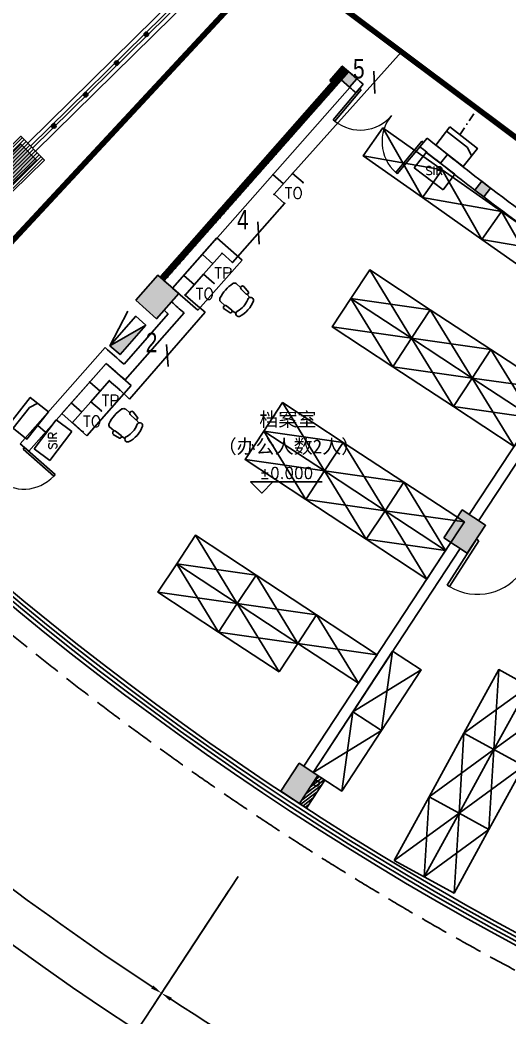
# Model space of a CAD drawing. Extents: x 13680 to 1640314, y -473492 to 65390.
# Drawn here: x 1316287 to 1325058, y -351461 to -333585 of the extents above; entities that cross this region are included whole.
import ezdxf
from ezdxf.enums import TextEntityAlignment as Align

# ---------------------------------------------------------------- set-up
doc = ezdxf.new("R2010")
doc.units = 0
doc.header["$LTSCALE"] = 1000
doc.header["$MEASUREMENT"] = 0
doc.linetypes.add('DASH', pattern=[0.35, 0.25, -0.1])
doc.linetypes.add('DASHDOT', pattern=[1, 0.5, -0.25, 0, -0.25])
for name, color, linetype in [('0-桥架', 120, 'Continuous'), ('AXIS', 1, 'Continuous'), ('COLUMN', 255, 'Continuous'), ('DIM-照明', 3, 'Continuous'), ('door', 2, 'Continuous'), ('EQUIP-通讯', 6, 'Continuous'), ('HATCH', 8, 'Continuous'), ('LINE', 123, 'Continuous'), ('PUB_HATCH', 8, 'Continuous'), ('S-提资20140812', 6, 'Continuous'), ('S-消防器材提资', 2, 'Continuous'), ('TEL_TEXT', 7, 'Continuous'), ('VPIPE-雨水', 4, 'DASH'), ('WALL', 255, 'Continuous'), ('WINDOW', 2, 'Continuous'), ('WIRE-照明', 120, 'Continuous'), ('室外建筑', 8, 'Continuous'), ('装修家具', 8, 'Continuous'), ('装修家具2', 8, 'Continuous')]:
    doc.layers.add(name, color=color, linetype=linetype)
doc.layers.add('04071 FF-TXT', color=3, linetype='Continuous', lineweight=25)
doc.styles.add('_TCH_DIM_T3', font='SIMPLEX', dxfattribs={"width": 0.705882, "bigfont": 'GBCBIG'})
doc.styles.add('_TEL_DIM', font='SIMPLEX', dxfattribs={"width": 0.8, "height": 3.5, "bigfont": 'HZTXT'})
doc.styles.add('IN-C', font='')
doc.styles.add('IN-E', font='simplex.shx')
doc.styles.get("Standard").update_dxf_attribs({"font": 'haiwenrs.shx', "bigfont": 'hztxt.shx'})
doc.styles.get('IN-C').set_extended_font_data('SimSun')
doc.dimstyles.new('_TCH_ARROW&&100', dxfattribs={"dimtxt": 297.5, "dimasz": 200, "dimexe": 250, "dimexo": 300, "dimgap": 126.25, "dimtad": 1, "dimdec": 0, "dimzin": 0, "dimdsep": 46, "dimtxsty": '_TCH_DIM_T3', "dimcen": 0.09, "dimclrt": 7, "dimazin": 2, "dimtfac": 1, "dimtdec": 0, "dimtix": 1, "dimtmove": 2, "dimatfit": 3, "dimfxl": 1, "dimtolj": 1, "dimtzin": 0, "dimarcsym": 0})

# ---------------------------------------------------------------- blocks, each defined once
blk = doc.blocks.new('xfx-gz')
at = {"layer": 'S-消防器材提资'}
blk.add_hatch(color=8, dxfattribs=at).paths.add_polyline_path([(0, 240), (0, 0), (700, 0)])
at = {"layer": 'S-消防器材提资', "color": 8}
for p, q in [((678, 408), (0, 240)), ((0, 240), (700, 0))]:
    blk.add_line(p, q, dxfattribs=at)
blk.add_lwpolyline([(700, 0), (700, 240), (0, 240), (0, 0)], close=True, dxfattribs=at)
blk = doc.blocks.new('yg')
at = {"layer": 'VPIPE-雨水', "linetype": 'Continuous'}
blk.add_circle((411800, 253668), 50, dxfattribs=at)
blk = doc.blocks.new('*D109')
at = {"layer": 'AXIS', "color": 0, "lineweight": -2, "transparency": 16777216}
for p, q in [((1303261, -332154), (1301193, -333467)), ((1305531, -335465), (1303560, -336921))]:
    blk.add_line(p, q, dxfattribs=at)
blk.add_arc((1351219, -301719), 59000, 212.59422, 216.25576, dxfattribs=at)
at = {"layer": 'AXIS', "color": 0, "transparency": 16777216}
for points in [[(1301483, -333520), (1301539, -333484), (1301404, -333333)], [(1303669, -336592), (1303616, -336631), (1303761, -336773)]]:
    blk.add_solid(points, dxfattribs=at)
at = {"layer": 'Defpoints', "color": 0, "transparency": 16777216}
for p in [(1351219, -301719), (1303515, -331994), (1302162, -334498), (1305772, -335287)]:
    blk.add_point(p, dxfattribs=at)
at = {"layer": 'AXIS', "color": 7, "transparency": 16777216, "insert": (1302779, -334918), "char_height": 297.5, "attachment_point": 5, "rotation": 304.425, "style": '_TCH_DIM_T3'}
blk.add_mtext('\\A1;4.05°', dxfattribs=at)
blk = doc.blocks.new('*D110')
at = {"layer": 'AXIS', "color": 0, "lineweight": -2, "transparency": 16777216}
for p, q in [((1305531, -335465), (1303560, -336921)), ((1308029, -338609), (1306166, -340200))]:
    blk.add_line(p, q, dxfattribs=at)
blk.add_arc((1351219, -301719), 59000, 216.6442, 220.30694, dxfattribs=at)
at = {"layer": 'AXIS', "color": 0, "transparency": 16777216}
for points in [[(1303853, -336953), (1303907, -336913), (1303761, -336773)], [(1306252, -339864), (1306201, -339907), (1306356, -340038)]]:
    blk.add_solid(points, dxfattribs=at)
at = {"layer": 'Defpoints', "color": 0, "transparency": 16777216}
for p in [(1351219, -301719), (1305772, -335287), (1304600, -337881), (1308257, -338414)]:
    blk.add_point(p, dxfattribs=at)
at = {"layer": 'AXIS', "color": 7, "transparency": 16777216, "insert": (1305245, -338257), "char_height": 297.5, "attachment_point": 5, "rotation": 308.4756, "style": '_TCH_DIM_T3'}
blk.add_mtext('\\A1;4.05°', dxfattribs=at)
blk = doc.blocks.new('*D111')
at = {"layer": 'AXIS', "color": 0, "lineweight": -2, "transparency": 16777216}
for p, q in [((1308029, -338609), (1306166, -340200)), ((1310741, -341566), (1308995, -343285))]:
    blk.add_line(p, q, dxfattribs=at)
blk.add_arc((1351219, -301719), 59000, 220.69539, 224.35579, dxfattribs=at)
at = {"layer": 'AXIS', "color": 0, "transparency": 16777216}
for points in [[(1306461, -340211), (1306511, -340168), (1306356, -340038)], [(1309057, -342944), (1309010, -342990), (1309174, -343110)]]:
    blk.add_solid(points, dxfattribs=at)
at = {"layer": 'Defpoints', "color": 0, "transparency": 16777216}
for p in [(1351219, -301719), (1308257, -338414), (1307271, -341084), (1310955, -341356)]:
    blk.add_point(p, dxfattribs=at)
at = {"layer": 'AXIS', "color": 7, "transparency": 16777216, "insert": (1307940, -341413), "char_height": 297.5, "attachment_point": 5, "rotation": 312.5256, "style": '_TCH_DIM_T3'}
blk.add_mtext('\\A1;4.05°', dxfattribs=at)
blk = doc.blocks.new('*D112')
at = {"layer": 'AXIS', "color": 0, "lineweight": -2, "transparency": 16777216}
for p, q in [((1310741, -341566), (1308995, -343285)), ((1313657, -344326), (1312036, -346164))]:
    blk.add_line(p, q, dxfattribs=at)
blk.add_arc((1351219, -301719), 59000, 224.74423, 228.40578, dxfattribs=at)
at = {"layer": 'AXIS', "color": 0, "transparency": 16777216}
for points in [[(1309290, -343275), (1309338, -343229), (1309174, -343110)], [(1312074, -345818), (1312030, -345868), (1312202, -345976)]]:
    blk.add_solid(points, dxfattribs=at)
at = {"layer": 'Defpoints', "color": 0, "transparency": 16777216}
for p in [(1351219, -301719), (1310955, -341356), (1310160, -344089), (1313855, -344101)]:
    blk.add_point(p, dxfattribs=at)
at = {"layer": 'AXIS', "color": 7, "transparency": 16777216, "insert": (1310851, -344370), "char_height": 297.5, "attachment_point": 5, "rotation": 316.575, "style": '_TCH_DIM_T3'}
blk.add_mtext('\\A1;4.05°', dxfattribs=at)
blk = doc.blocks.new('*D113')
at = {"layer": 'AXIS', "color": 0, "lineweight": -2, "transparency": 16777216}
for p, q in [((1313657, -344326), (1312036, -346164)), ((1320035, -349193), (1318690, -351241))]:
    blk.add_line(p, q, dxfattribs=at)
blk.add_arc((1351219, -301719), 59000, 228.79422, 236.50578, dxfattribs=at)
at = {"layer": 'AXIS', "color": 0, "transparency": 16777216}
for points in [[(1312330, -346133), (1312374, -346083), (1312202, -345976)], [(1318678, -350894), (1318641, -350950), (1318827, -351032)]]:
    blk.add_solid(points, dxfattribs=at)
at = {"layer": 'Defpoints', "color": 0, "transparency": 16777216}
for p in [(1351219, -301719), (1313855, -344101), (1314330, -347765), (1320199, -348943)]:
    blk.add_point(p, dxfattribs=at)
at = {"layer": 'AXIS', "color": 7, "transparency": 16777216, "insert": (1315592, -348403), "char_height": 297.5, "attachment_point": 5, "rotation": 322.65, "style": '_TCH_DIM_T3'}
blk.add_mtext('\\A1;8.1°', dxfattribs=at)
blk = doc.blocks.new('*D114')
at = {"layer": 'AXIS', "color": 0, "lineweight": -2, "transparency": 16777216}
for p, q in [((1320035, -349193), (1318690, -351241)), ((1327035, -353114), (1325992, -355330))]:
    blk.add_line(p, q, dxfattribs=at)
blk.add_arc((1351219, -301719), 59000, 236.89422, 244.60578, dxfattribs=at)
at = {"layer": 'AXIS', "color": 0, "transparency": 16777216}
for points in [[(1318976, -351169), (1319012, -351114), (1318827, -351032)], [(1325932, -354989), (1325903, -355049), (1326098, -355104)]]:
    blk.add_solid(points, dxfattribs=at)
at = {"layer": 'Defpoints', "color": 0, "transparency": 16777216}
for p in [(1351219, -301719), (1320199, -348943), (1321186, -352503), (1327163, -352842)]:
    blk.add_point(p, dxfattribs=at)
at = {"layer": 'AXIS', "color": 7, "transparency": 16777216, "insert": (1322525, -352957), "char_height": 297.5, "attachment_point": 5, "rotation": 330.75, "style": '_TCH_DIM_T3'}
blk.add_mtext('\\A1;8.1°', dxfattribs=at)
blk = doc.blocks.new('*D118')
at = {"layer": 'AXIS', "color": 0, "lineweight": -2, "transparency": 16777216}
for p, q in [((1294419, -301719), (1291169, -301719)), ((1342334, -357820), (1341825, -361030))]:
    blk.add_line(p, q, dxfattribs=at)
blk.add_arc((1351219, -301719), 59800, 180.19165, 260.80826, dxfattribs=at)
at = {"layer": 'AXIS', "color": 0, "transparency": 16777216}
for points in [[(1291386, -301920), (1291453, -301919), (1291419, -301719)], [(1341672, -360719), (1341662, -360784), (1341864, -360783)]]:
    blk.add_solid(points, dxfattribs=at)
at = {"layer": 'Defpoints', "color": 0, "transparency": 16777216}
for p in [(1294719, -301719), (1351219, -301719), (1297937, -328868), (1342381, -357524)]:
    blk.add_point(p, dxfattribs=at)
at = {"layer": 'AXIS', "color": 7, "transparency": 16777216, "insert": (1305956, -340378), "char_height": 297.5, "attachment_point": 5, "rotation": 310.5, "style": '_TCH_DIM_T3'}
blk.add_mtext('\\A1;81°', dxfattribs=at)
blk = doc.blocks.new('$DorLib2D$00000002')
for p, q in [((-0.5, 0), (-0.5, 0.4875)), ((-0.475, 0.4875), (-0.5, 0.4875)), ((-0.475, 0), (-0.475, 0.4875)), ((0.475, 0), (0.475, 0.4875)), ((0.475, 0.4875), (0.5, 0.4875)), ((0.5, 0), (0.5, 0.4875)), ((-0.5, 0), (-0.475, 0)), ((0.5, 0), (0.475, 0))]:
    blk.add_line(p, q)
at = {"lineweight": 13}
for centre, start, end in [((-0.4875, 0), 0, 88.53072), ((0.4875, 0), 91.46928, 180)]:
    blk.add_arc(centre, 0.4875, start, end, dxfattribs=at)
blk = doc.blocks.new('$DorLib2D$00000001')
for p, q in [((0.45, 0.975), (0.5, 0.975)), ((0.45, 0), (0.45, 0.975)), ((0.5, 0), (0.5, 0.975)), ((0.5, 0), (0.45, 0))]:
    blk.add_line(p, q)
at = {"lineweight": 13}
blk.add_arc((0.475, 0), 0.975, 91.4693, 180, dxfattribs=at)
blk = doc.blocks.new('_FZH')
blk.add_lwpolyline([(-0.5, -0.5), (0.5, -0.5), (0.5, 0.5), (-0.5, 0.5)], close=True)
at = {"layer": 'PUB_HATCH'}
blk.add_solid([(-0.5, -0.5), (0.5, -0.5), (-0.5, 0.5), (0.5, 0.5)], dxfattribs=at)
blk = doc.blocks.new('A$C33DA04C7')
at = {"layer": 'WALL'}
h = blk.add_hatch(dxfattribs=at)
h.set_pattern_fill('ANSI31', color=8, scale=15, angle=147.6)
h.set_pattern_definition([(192.6, (-43846.71, -43914.7), (5.194536, -23.239018), [])])
h.paths.add_polyline_path([(4280, 100), (2405, 100), (2405, 80), (2255, 80), (2255, 100), (380, 100), (380, 50), (330, 50), (330, 100), (0, 100), (0, 0), (4660, 0), (4660, 100), (4330, 100), (4330, 50), (4280, 50)])
at = {"layer": 'WALL', "color": 2}
blk.add_lwpolyline([(4660, 0), (0, 0), (0, 100), (4660, 100)], close=True, dxfattribs=at)
for points in [[(380, 50), (380, 100), (330, 100), (330, 50), (380, 50)], [(2405, 80), (2405, 100), (2255, 100), (2255, 80), (2405, 80)], [(4330, 50), (4330, 100), (4280, 100), (4280, 50), (4330, 50)]]:
    blk.add_lwpolyline(points, dxfattribs=at)
at = {"layer": 'WALL', "color": 1}
for centre in [(355, 75), (4305, 75)]:
    blk.add_circle(centre, 15, dxfattribs=at)
blk = doc.blocks.new('A$C3F8F24B0')
at = {"layer": 'WALL'}
h = blk.add_hatch(dxfattribs=at)
h.set_pattern_fill('ANSI31', color=8, scale=15)
h.set_pattern_definition([(45, (-136182.277, -35183.407), (-16.8379802, 16.8379802), [])])
h.paths.add_polyline_path([(0, 127), (80, 0), (368, 182), (287, 309)])
at = {"layer": 'WALL', "color": 2}
blk.add_lwpolyline([(0, 127), (80, 0), (368, 182), (287, 309), (0, 127)], dxfattribs=at)
blk = doc.blocks.new('bg')
blk.add_lwpolyline([(2, 2), (0, 0), (-2, 2), (10.82, 2)])
at = {"color": 7, "style": 'IN-E'}
blk.add_attdef('LEVEL', (2, 2.61), '', height=2, dxfattribs=at)
blk = doc.blocks.new('A$C44F7551D')
at = {"layer": '装修家具', "color": 8}
for p, q in [((0, 400), (850, 0)), ((850, 400), (0, 0))]:
    blk.add_line(p, q, dxfattribs=at)
blk.add_lwpolyline([(0, 400), (0, 0), (850, 0), (850, 400)], close=True, dxfattribs=at)
blk = doc.blocks.new('A$C6DCB248D')
at = {"layer": '装修家具', "color": 8}
for p, q in [((50, 1272), (50, 672)), ((50, 1272), (50, 672)), ((1250, 1272), (50, 1272)), ((50, 1272), (100, 1272)), ((1250, 1272), (1250, 672)), ((1250, 672), (50, 672))]:
    blk.add_line(p, q, dxfattribs=at)
at = {"layer": '装修家具2', "color": 8}
for p, q in [((435, 471), (437, 366)), ((865, 471), (863, 366)), ((403, 207), (380, 334)), ((456, 212), (452, 341)), ((453, 202), (460, 126)), ((847, 202), (840, 126)), ((844, 212), (848, 341)), ((897, 207), (920, 334))]:
    blk.add_line(p, q, dxfattribs=at)
for centre, radius, start, end in [((650, -168), 708, 75.758, 104.242), ((417, 332), 36.8, 14.0068, 176.4868), ((503, 453), 70.3, 112.4327, 165.4917), ((797, 453), 70.3, 14.5083, 67.5673), ((883, 332), 36.8, 3.5132, 165.9932), ((429, 218), 27.9, 202.2235, 347.7173), ((871, 218), 27.9, 192.2827, 337.7765), ((488, 82), 51.9, 60.3175, 238.735), ((650, 489), 489, 247.2611, 292.7389), ((650, 497), 394, 249.7134, 290.2866), ((812, 82), 51.9, 301.265, 119.6825)]:
    blk.add_arc(centre, radius, start, end, dxfattribs=at)
blk = doc.blocks.new('$equip$00001847')
for p, q in [((-0.5, 0.499), (-0.5, 0.999)), ((0.5, 0.999), (0.5, 0.499)), ((0.5, 0.499), (-0.5, 0.499)), ((0, 0.5), (0, 0))]:
    blk.add_line(p, q)
for p in [(-0.5, 0.999), (0.5, 0.999), (-0.5, 0.499), (0.5, 0.499), (0, 0)]:
    blk.add_point(p)
at = {"color": 7, "style": '_TEL_DIM'}
blk.add_attdef('$TEXT$', text='', height=0.4, dxfattribs=at).set_placement((0, 0.999), align=Align.MIDDLE_CENTER)
at = {"color": 7, "style": '_TEL_DIM', "flags": 1}
blk.add_attdef('A', text='', height=0.00002, dxfattribs=at).set_placement((0, 0), align=Align.MIDDLE_CENTER)
blk = doc.blocks.new('$TelecSys$00000095')
blk.add_line((0.4, 0.4), (-0.4, -0.4))
at = {"width": 0.8}
blk.add_attdef('N', text='', height=1, dxfattribs=at).set_placement((-0.017, 1.056), align=Align.MIDDLE)
blk = doc.blocks.new('$equip$00001876')
at = {"color": 0, "linetype": 'Continuous'}
blk.add_lwpolyline([(-0.625, 0.415), (0.625, 0.415), (0.625, -0.415), (-0.625, -0.415)], close=True, dxfattribs=at)
blk.add_lwpolyline([(0.625, 0.075), (0.325, 0.215), (-0.625, 0.215)], dxfattribs=at)
for p in [(0, 0.415), (-0.625, 0), (0.625, 0), (0, -0.415)]:
    blk.add_point(p)
at = {"layer": 'TEL_TEXT', "style": '_TEL_DIM', "flags": 1}
blk.add_attdef('A', text='', height=0.00002, dxfattribs=at).set_placement((0, 0), align=Align.MIDDLE_CENTER)
blk = doc.blocks.new('$equip$00001889')
for p, q in [((-0.65, 0.35), (-0.65, -0.35)), ((0.65, 0.35), (-0.65, 0.35)), ((0.65, 0.35), (0.65, -0.35)), ((-0.65, -0.35), (0.65, -0.35))]:
    blk.add_line(p, q)
for p in [(-0.65, 0), (0, 0.35), (0.65, 0), (0, -0.35)]:
    blk.add_point(p)
at = {"color": 7, "style": '_TEL_DIM'}
blk.add_attdef('$TEXT$', text='', height=0.3, dxfattribs=at).set_placement((-0.02, -0.003), align=Align.MIDDLE_CENTER)
at = {"color": 7, "style": '_TEL_DIM', "flags": 1}
blk.add_attdef('A', text='', height=0.00002, dxfattribs=at).set_placement((0, 0), align=Align.MIDDLE_CENTER)

msp = doc.modelspace()

# ---------------------------------------------------------------- hatches: boundary and pattern name
at = {"layer": 'LINE'}
for points in [[(1318513.216, -333841.54, 1), (1318593.216, -333841.54, 1)], [(1317982.499, -334357.556, 1), (1318062.499, -334357.556, 1)], [(1317425.529, -334923.649, 1), (1317505.529, -334923.649, 1)], [(1316855.382, -335484.839, 1), (1316935.382, -335484.839, 1)]]:
    msp.add_hatch(color=9, dxfattribs=at).paths.add_polyline_path(points)
at = {"layer": 'WALL'}
h = msp.add_hatch(dxfattribs=at)
h.set_pattern_fill('ANSI31', color=0, scale=30)
h.set_pattern_definition([(45, (1177279.657, -359776.823), (-33.67596, 33.67596), [])])
h.paths.add_polyline_path([(1315733.944, -336231.441), (1316304.055, -335670.216), (1316724.974, -336097.799), (1316154.863, -336659.024)])
h = msp.add_hatch(dxfattribs=at)
h.set_pattern_fill('ANSI31', color=0, scale=30, angle=-7.9049879)
h.set_pattern_definition([(37.095012, (1171194.864, -336256.467), (-28.724474, 37.987435), [])])
h.paths.add_polyline_path([(1321754.867, -347211.487), (1321629.218, -347129.558), (1321301.703, -347631.849), (1321427.352, -347713.778)])

# ---------------------------------------------------------------- linework, layer by layer
at = {"layer": '0-桥架', "color": 120, "const_width": 100}
for points in [[(1314601.531, -339215.025), (1320872.484, -332468.666)], [(1320872.484, -332468.666), (1329174.298, -338679.161), (1337546.651, -342651.458)]]:
    msp.add_lwpolyline(points, dxfattribs=at)
at = {"layer": 'AXIS'}
msp.add_line((1320199.379, -348942.536), (1318003.288, -352285.766), dxfattribs=at)
msp.add_line((1320199.379, -348942.536), (1318003.288, -352285.766), dxfattribs=at)
at = {"layer": 'LINE', "color": 9}
for p, q in [((1321486.421, -330814.165), (1316426.502, -335794.601)), ((1321539.033, -330867.616), (1316479.116, -335848.049)), ((1321574.107, -330903.25), (1316514.193, -335883.681)), ((1321626.719, -330956.701), (1316566.808, -335937.129))]:
    msp.add_line(p, q, dxfattribs=at)
for centre in [(1318553.216, -333841.54), (1318022.499, -334357.556), (1317465.529, -334923.649), (1316895.382, -335484.839)]:
    msp.add_circle(centre, 40, dxfattribs=at)
at = {"layer": 'WALL', "color": 0}
for p, q in [((1322184.781, -334512.649), (1318876.16, -338261.442)), ((1319026.144, -338393.747), (1322202.48, -334794.839)), ((1322315.875, -334894.269), (1322440.131, -334736.975)), ((1323587.705, -335703.183), (1323461.095, -335858.006)), ((1318876.16, -338261.442), (1318955.801, -338331.732)), ((1318946.822, -338855.41), (1318153.23, -339755.564)), ((1319230.325, -338836.269), (1318172.165, -340036.515)), ((1324344.109, -342451.917), (1326732.358, -338816.155)), ((1324511.271, -342561.722), (1326954.422, -338842.379)), ((1317814.94, -339458.812), (1316293.857, -341184.142)), ((1316443.879, -341316.405), (1317832.7, -339741.097)), ((1316293.857, -341184.142), (1316443.879, -341316.405)), ((1321379.388, -346965.275), (1324014.696, -342953.402)), ((1324418.548, -342978.627), (1324467.423, -342901.686)), ((1321546.549, -347075.079), (1324181.857, -343063.206))]:
    msp.add_line(p, q, dxfattribs=at)
for points in [[(1315733.944, -336231.441), (1316304.055, -335670.216), (1316724.974, -336097.799), (1316154.863, -336659.024)], [(1321754.867, -347211.487), (1321629.218, -347129.558), (1321301.703, -347631.849), (1321427.352, -347713.778)]]:
    msp.add_lwpolyline(points, close=True, dxfattribs=at)
for centre, radius, start, end in [((1351220.004, -301719.42), 43800, 228.4782256, 228.922846), ((1351220.004, -301719.42), 44000, 228.7390735, 228.9354456), ((1351220.004, -301719.42), 43800, 230.8853373, 232.6496874), ((1351220.004, -301719.42), 44000, 230.8846071, 232.5192987), ((1349975.545, -303522.857), 41611.509, 232.5053175, 235.2540789), ((1349975.545, -303522.857), 41811.509, 232.6428619, 234.9868258), ((1351220.004, -301719.42), 49000, 228.8923266, 229.2431293), ((1351220.004, -301719.42), 49200, 228.8911383, 229.0075953), ((1351153.872, -301794.431), 50300, 228.4860918, 228.9986816), ((1351153.872, -301794.431), 50500, 228.713457, 229.2240257), ((1351220.004, -301719.423), 49200, 236.991136, 236.9927571)]:
    msp.add_arc(centre, radius, start, end, dxfattribs=at)
at = {"layer": 'WINDOW'}
for radius, start, end in [(55000, 179.5833214, 261.4156146), (54933, 179.6526966, 261.3462394), (40867, 179.5331502, 261.4657858), (40800, 179.4382911, 261.560645), (54867, 179.7212014, 261.2777346), (54800, 179.7909126, 261.2080234), (41000, 179.7205305, 261.2784055), (40933, 179.6262886, 261.3726474)]:
    msp.add_arc((1351220.004, -301719.42), radius, start, end, dxfattribs=at)
at = {"layer": 'WIRE-照明'}
for p, q in [((1321176.075, -336334.638), (1323131.586, -334158.675)), ((1323829.777, -336154.512), (1323954.278, -335997.989)), ((1319437.225, -338683.035), (1319608.959, -338823.282)), ((1318250.615, -340381.139), (1319608.959, -338823.282)), ((1318077.57, -340218.664), (1318250.615, -340381.139)), ((1316606.41, -340854.325), (1316744.177, -340975.783))]:
    msp.add_line(p, q, dxfattribs=at)
at = {"layer": 'WIRE-照明', "linetype": 'DASHDOT', "ltscale": 0.3}
msp.add_line((1324177.757, -335642.778), (1324488.609, -335173.849), dxfattribs=at)
at = {"layer": 'WIRE-照明', "linetype": 'Continuous'}
msp.add_line((1320098.537, -337932.924), (1321032.947, -336875.021), dxfattribs=at)
at = {"layer": '室外建筑', "linetype": 'DASH', "ltscale": 2}
for radius, start, end in [(55400, 179.1726169, 261.8263191), (40400, 178.8653855, 262.1335564)]:
    msp.add_arc((1351220.004, -301719.42), radius, start, end, dxfattribs=at)

# ---------------------------------------------------------------- block references
at = {"layer": '04071 FF-TXT', "color": 9}
ref = msp.add_blockref('bg', (1320623.429, -342067.385), dxfattribs=dict(at, xscale=100, yscale=100, zscale=100))
ref.add_attrib('LEVEL', '%%P0.000', (1320585.699, -341806.845), dxfattribs={"layer": '0', "color": 7, "height": 200, "style": 'IN-E'})
at = {"layer": 'COLUMN', "linetype": 'ByBlock'}
for p, xscale, yscale, zscale, rotation in [((1322188.413, -334649.296), 199.9999999999383, 199.9999999999383, 199.9999999999383, 318.5999999422182), ((1324586.264, -336617.379), 200.000000000052, 200.000000000052, 200.000000000052, 322.6466623970471)]:
    msp.add_blockref('_FZH', p, dxfattribs=dict(at, xscale=xscale, yscale=yscale, zscale=zscale, rotation=rotation))
at = {"layer": 'COLUMN'}
for p, xscale, yscale, zscale, rotation in [((1316229.459, -336164.62), 400.0000000001021, 599.9999999999709, 599.9999999999887, 314.5500109330056), ((1318749.591, -338549.874), 499.9999999999537, 600, 600.0000000000102, 318.5999999422646), ((1324262.983, -342757.562), 500.0000000000953, 599.9999999999709, 599.9999999999733, 326.6999999422566), ((1321298.26, -347270.922), 400.0000000000897, 599.9999999999709, 599.9999999999733, 326.6999999422658)]:
    msp.add_blockref('_FZH', p, dxfattribs=dict(at, xscale=xscale, yscale=yscale, zscale=zscale, rotation=rotation))
at = {"layer": 'DIM-照明'}
ref = msp.add_blockref('$TelecSys$00000095', (1322642.314, -334703.104), dxfattribs=dict(at, xscale=350, yscale=350, zscale=350, rotation=48.05435835037429))
ref.add_attrib('N', '5', dxfattribs={"layer": '0', "color": 7, "height": 350, "width": 0.8}).set_placement((1322363.453, -334460.693), align=Align.MIDDLE)
ref = msp.add_blockref('$TelecSys$00000095', (1320565.742, -337403.972), dxfattribs=dict(at, xscale=350, yscale=350, zscale=350, rotation=48.54689986036794))
ref.add_attrib('N', '4', dxfattribs={"layer": '0', "color": 7, "height": 350, "width": 0.8}).set_placement((1320284.807, -337163.968), align=Align.MIDDLE)
ref = msp.add_blockref('$TelecSys$00000095', (1318929.787, -339602.211), dxfattribs=dict(at, xscale=350, yscale=350, zscale=350, rotation=48.91382962508482))
ref.add_attrib('N', '2', dxfattribs={"layer": '0', "color": 7, "height": 350, "width": 0.8}).set_placement((1318647.321, -339364.01), align=Align.MIDDLE)
at = {"layer": 'door', "zscale": 200}
for name, p, xscale, yscale, rotation in [('$DorLib2D$00000002', (1322951.643, -335298.775), 1499.999999999976, 1499.999999999976, 139.9112286973705), ('$DorLib2D$00000002', (1315872.884, -341812.857), 1500.000000000015, 1500.000000000015, 228.5999999422697), ('$DorLib2D$00000001', (1324894.217, -343162.31), 999.9999999999899, 999.9999999999899, 147.5750413283081)]:
    msp.add_blockref(name, p, dxfattribs=dict(at, xscale=xscale, yscale=yscale, rotation=rotation))
at = {"layer": 'EQUIP-通讯', "xscale": 500.0000000000974, "yscale": 500.0000000000974, "zscale": 500.0000000000974}
for p, rotation in [((1324116.164, -335858.312), 321.8212893431457), ((1316443.297, -340726.066), 51.8212893431457)]:
    msp.add_blockref('$equip$00001876', p, dxfattribs=dict(at, rotation=rotation))
at = {"layer": 'EQUIP-通讯'}
ref = msp.add_blockref('$equip$00001889', (1323724.072, -336293.98), dxfattribs=dict(at, xscale=500.0000000000426, yscale=500.0000000000426, zscale=500.0000000000426, rotation=322.8409155319512))
ref.add_attrib('$TEXT$', 'SIR', dxfattribs={"layer": '0', "color": 7, "height": 150, "style": '_TEL_DIM'}).set_placement((1323715.148, -336289.192), align=Align.MIDDLE_CENTER)
ref = msp.add_blockref('$equip$00001847', (1320823.594, -336357.168), dxfattribs=dict(at, xscale=500, yscale=500, zscale=500, rotation=228.5999999457752))
ref.add_attrib('$TEXT$', 'TO', dxfattribs={"layer": '0', "color": 7, "height": 200, "style": '_TEL_DIM'}).set_placement((1321198.275, -336687.493), align=Align.MIDDLE_CENTER)
ref = msp.add_blockref('$equip$00001847', (1319558.528, -337790.126), dxfattribs=dict(at, xscale=500, yscale=500, zscale=500, rotation=228.5999999457752))
ref.add_attrib('$TEXT$', 'TP', dxfattribs={"layer": '0', "color": 7, "height": 200, "style": '_TEL_DIM'}).set_placement((1319933.209, -338120.451), align=Align.MIDDLE_CENTER)
ref = msp.add_blockref('$equip$00001847', (1319227.872, -338165.181), dxfattribs=dict(at, xscale=500, yscale=500, zscale=500, rotation=228.5999999457752))
ref.add_attrib('$TEXT$', 'TO', dxfattribs={"layer": '0', "color": 7, "height": 200, "style": '_TEL_DIM'}).set_placement((1319602.553, -338495.507), align=Align.MIDDLE_CENTER)
ref = msp.add_blockref('$equip$00001847', (1317537.561, -340075.866), dxfattribs=dict(at, xscale=499.9999999999999, yscale=499.9999999999999, zscale=499.9999999999999, rotation=228.5999999457752))
ref.add_attrib('$TEXT$', 'TP', dxfattribs={"layer": '0', "color": 7, "height": 200, "style": '_TEL_DIM'}).set_placement((1317912.242, -340406.192), align=Align.MIDDLE_CENTER)
ref = msp.add_blockref('$equip$00001847', (1317206.905, -340450.922), dxfattribs=dict(at, xscale=500, yscale=500, zscale=500, rotation=228.5999999457752))
ref.add_attrib('$TEXT$', 'TO', dxfattribs={"layer": '0', "color": 7, "height": 200, "style": '_TEL_DIM'}).set_placement((1317581.586, -340781.247), align=Align.MIDDLE_CENTER)
ref = msp.add_blockref('$equip$00001889', (1316878.965, -341118.158), dxfattribs=dict(at, xscale=500.0000000000426, yscale=500.0000000000426, zscale=500.0000000000426, rotation=52.84091553195125))
ref.add_attrib('$TEXT$', 'SIR', dxfattribs={"layer": '0', "color": 7, "height": 150, "rotation": 90, "style": '_TEL_DIM'}).set_placement((1316874.177, -341127.083), align=Align.MIDDLE_CENTER)
at = {"layer": 'HATCH'}
msp.add_blockref('yg', (909807.241, -600937.594), dxfattribs=at)
at = {"layer": 'S-提资20140812', "rotation": 48.84468583835697}
msp.add_blockref('xfx-gz', (1318082.646, -339582.657), dxfattribs=at)
at = {"layer": 'WALL', "color": 0}
for name, p, rotation in [('A$C3F8F24B0', (1321880.883, -334789.401), 16.90717166439645), ('A$C33DA04C7', (1318876.16, -338261.441), 48.59999993853754)]:
    msp.add_blockref(name, p, dxfattribs=dict(at, rotation=rotation))
at = {"layer": '装修家具'}
for p, xscale, yscale, zscale, rotation in [((1323859.89, -336270.114), 1.529431579898071, 1.529431579898071, 1.529431579898071, 144.8413027489138), ((1324922.732, -337018.72), 1.529431579898071, 1.529431579898071, 1.529431579898071, 144.8413027489138), ((1325985.574, -337767.325), 1.529431579898071, 1.529431579898071, 1.529431579898071, 144.8413027489138), ((1323645.714, -338779.375), 1.529431580050821, 1.529431580050821, 1.529431580050821, 146.6999999438471), ((1323309.837, -339290.7), 1.529431580050821, 1.529431580050821, 1.529431580050821, 146.6999999438471), ((1324732.277, -339493.114), 1.529431580050821, 1.529431580050821, 1.529431580050821, 146.6999999438471), ((1324396.4, -340004.438), 1.529431580050821, 1.529431580050821, 1.529431580050821, 146.6999999438471), ((1325818.841, -340206.853), 1.529431580050821, 1.529431580050821, 1.529431580050821, 146.6999999438471), ((1325482.964, -340718.177), 1.529431580050821, 1.529431580050821, 1.529431580050821, 146.6999999438471), ((1322083.364, -341157.825), 1.529431580050821, 1.529431580050821, 1.529431580050821, 146.6999999438471), ((1321747.487, -341669.149), 1.529431580050821, 1.529431580050821, 1.529431580050821, 146.6999999438471), ((1323169.928, -341871.564), 1.529431580050821, 1.529431580050821, 1.529431580050821, 146.6999999438471), ((1322834.051, -342382.888), 1.529431580050821, 1.529431580050821, 1.529431580050821, 146.6999999438471), ((1324256.492, -342585.303), 1.529431580050821, 1.529431580050821, 1.529431580050821, 146.6999999438471), ((1323920.615, -343096.627), 1.529431580050821, 1.529431580050821, 1.529431580050821, 146.6999999438471), ((1320521.015, -343536.274), 1.529431580050821, 1.529431580050821, 1.529431580050821, 146.6999999438471), ((1320185.138, -344047.599), 1.529431580050821, 1.529431580050821, 1.529431580050821, 146.6999999438471), ((1321607.579, -344250.013), 1.529431580050821, 1.529431580050821, 1.529431580050821, 146.6999999438471), ((1321271.702, -344761.337), 1.529431580050821, 1.529431580050821, 1.529431580050821, 146.6999999438471), ((1322694.142, -344963.752), 1.529431580050821, 1.529431580050821, 1.529431580050821, 146.6999999438471), ((1322769.915, -346321.63), 1.529431579934848, 1.529431579934848, 1.529431579934848, 56.82930834140775), ((1324786.33, -346665.494), 1.529431580028128, 1.529431580028128, 1.529431580028128, 61.26216536480919), ((1325322.75, -346959.636), 1.529431580028128, 1.529431580028128, 1.529431580028128, 61.26216536480919), ((1322058.63, -347409.802), 1.529431579934848, 1.529431579934848, 1.529431579934848, 56.82930834140775), ((1324161.278, -347805.386), 1.529431580028128, 1.529431580028128, 1.529431580028128, 61.26216536480919), ((1324697.698, -348099.528), 1.529431580028128, 1.529431580028128, 1.529431580028128, 61.26216536480919), ((1323536.227, -348945.278), 1.529431580028128, 1.529431580028128, 1.529431580028128, 61.26216536480919), ((1324072.647, -349239.42), 1.529431580028128, 1.529431580028128, 1.529431580028128, 61.26216536480919)]:
    msp.add_blockref('A$C44F7551D', p, dxfattribs=dict(at, xscale=xscale, yscale=yscale, zscale=zscale, rotation=rotation))
at = {"layer": '装修家具', "color": 8, "xscale": -1, "rotation": 48.59999994577777}
for p in [(1320806.639, -338297.046), (1318819.621, -340544.529)]:
    msp.add_blockref('A$C6DCB248D', p, dxfattribs=at)

# ---------------------------------------------------------------- texts
at = {"color": 9, "style": 'IN-C'}
for s, p in [('档案室', (1320579.403, -340871.463)), ('（办公人数2人）', (1319832.588, -341356.349))]:
    msp.add_text(s, height=250, dxfattribs=at).set_placement(p)

# ---------------------------------------------------------------- dimensions: what is measured, and where the dimension line sits
at = {"layer": 'AXIS'}
for base, p1, p2, picture, middle in [((1297936.967, -328868.031), (1294719.168, -301719.443), (1342380.508, -357523.794), '*D118', (1305955.972, -340377.779)), ((1302162.457, -334498.058), (1303514.64, -331993.634), (1305771.932, -335287.243), '*D109', (1302778.853, -334918.238)), ((1304600.258, -337881.241), (1305771.932, -335287.243), (1308256.977, -338414.108), '*D110', (1305244.922, -338256.994)), ((1307270.955, -341083.802), (1308256.977, -338414.108), (1310955.1, -341355.954), '*D111', (1307940.279, -341412.787)), ((1310160.319, -344088.877), (1310955.1, -341355.954), (1313855.048, -344100.696), '*D112', (1310851.345, -344369.912)), ((1314329.852, -347764.814), (1313855.048, -344100.696), (1320199.379, -348942.536), '*D113', (1315591.747, -348402.527)), ((1321185.725, -352503.2), (1320199.379, -348942.536), (1327162.638, -352842.149), '*D114', (1322524.886, -352956.748))]:
    dim = msp.add_angular_dim_3p(base=base, center=(1351219.168, -301719.42), p1=p1, p2=p2, dimstyle='_TCH_ARROW&&100', dxfattribs=at)
    dim.commit()
    dim.dimension.update_dxf_attribs({"geometry": picture, "text_midpoint": middle})

doc.saveas('drawing.dxf')
